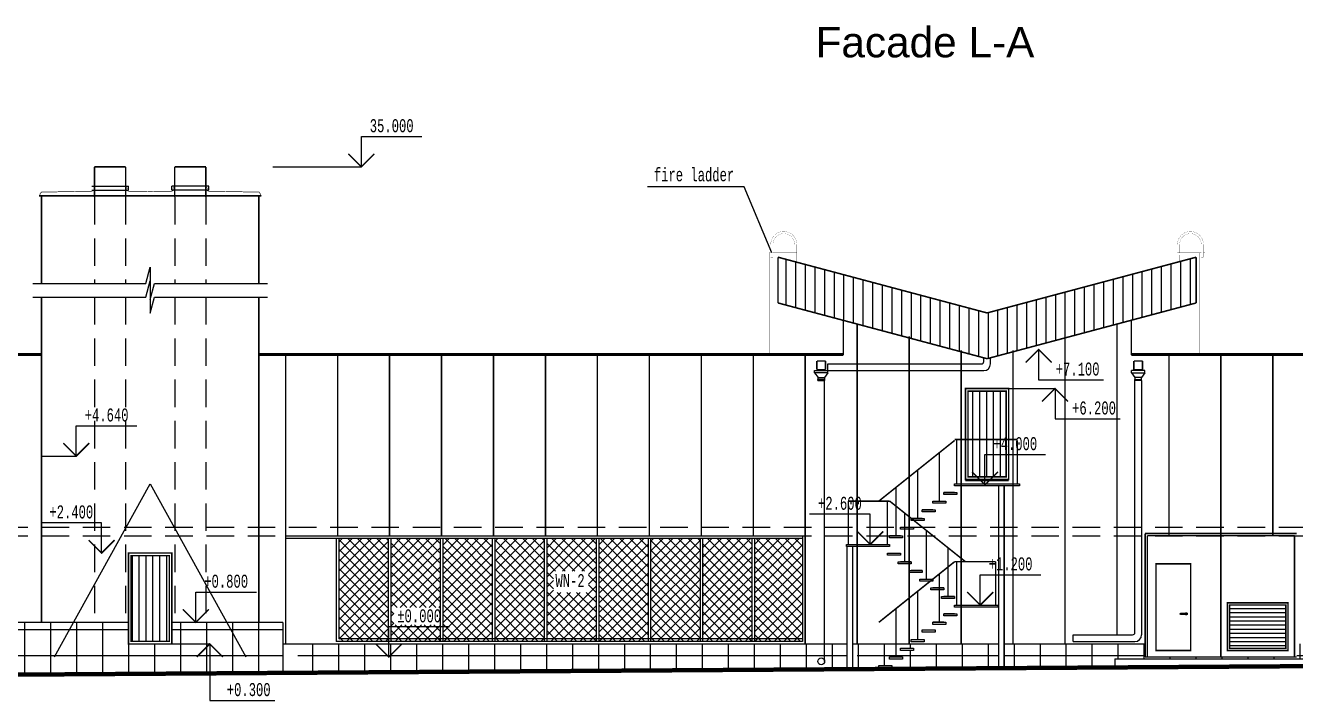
# Model space of a CAD drawing. Extents: x 419008 to 585152, y 366207 to 472224.
# Drawn here: x 436477 to 465812, y 456632 to 472224 of the extents above; entities that cross this region are included whole.
import ezdxf
from ezdxf.enums import TextEntityAlignment as Align

# ---------------------------------------------------------------- set-up
doc = ezdxf.new("R2010")
doc.units = 0
doc.header["$LTSCALE"] = 50
doc.linetypes.add('CONTINOUS', pattern=[16, 16, -1e-13])
doc.linetypes.add('DASHED', pattern=[19.05, 12.7, -6.35])
doc.layers.get('0').update_dxf_attribs({"linetype": 'CONTINUOUS'})
for name, color, linetype in [('base', 7, 'CONTINUOUS'), ('TEXT', 7, 'CONTINUOUS'), ('WALL', 5, 'CONTINUOUS')]:
    doc.layers.add(name, color=color, linetype=linetype)
doc.styles.add('ST_1', font='monotxt.shx', dxfattribs={"width": 0.65, "height": 300})
doc.styles.get("Standard").update_dxf_attribs({"font": 'monotxt.shx', "width": 0.65, "height": 300})
doc.styles.add('ст1', font='arial.ttf', dxfattribs={"height": 1000})
pattern_1 = [(0, (-326081.9, 53272.8), (0, 599.9988), []), (90, (-326081.9, 53272.8), (-599.9988, 4e-14), [])]

# ---------------------------------------------------------------- blocks, each defined once
blk = doc.blocks.new('o_1')
at = {"linetype": 'Continuous'}
for p, q in [((0, 7), (14, 7)), ((0, 0), (0, 7))]:
    blk.add_line(p, q, dxfattribs=at)
at = {"color": 7, "linetype": 'Continuous', "const_width": 0.35}
blk.add_lwpolyline([(-3, 3), (0, 0), (3, 3)], dxfattribs=at)
blk = doc.blocks.new('o_3')
at = {"linetype": 'Continuous'}
for p, q in [((0, 0), (0, -7)), ((0, -7), (15, -7))]:
    blk.add_line(p, q, dxfattribs=at)
at = {"color": 7, "linetype": 'Continuous', "const_width": 0.35}
blk.add_lwpolyline([(-3, -3), (0, 0), (3, -3)], dxfattribs=at)
blk = doc.blocks.new('A$C7F3A6804')
at = {"layer": 'WALL', "color": 255, "ltscale": 15}
blk.add_lwpolyline([(-183, -85), (-57, -85, 0.414214), (-45, -73), (-45, -72, 0.414214), (-57, -60), (-183, -60, 0.414214), (-195, -72), (-195, -73, 0.414214)], format="xyb", close=True, dxfattribs=at)
blk.add_arc((-183, -73), 25, 30, 330, dxfattribs=at)

msp = doc.modelspace()

# ---------------------------------------------------------------- hatches: boundary and pattern name
at = {"linetype": 'CONTINOUS'}
h = msp.add_hatch(dxfattribs=at)
h.set_pattern_fill('AR-CONC', color=256, style=0)
h.set_pattern_definition([(130, (443831.06, 466388.217), (-7.172602, -0.6275213), [0.75, -8.25]), (185, (443831.06, 466388.217), (1.387513, 7.521921), [0.6, -6.6]), (79.5486, (443830.462, 466388.165), (-5.785094, 6.894395), [0.637402, -7.011421]), (133.8158, (443831.06, 466390.217), (-10.67241, -1.65519), [1.125, -12.375]), (83.3644, (443830.171, 466390.079), (-9.346627, 9.741179), [0.956103, -10.51713]), (188.8158, (443831.06, 466390.217), (-9.34662, 9.741186), [0.9, -9.9]), (159, (443830.06, 466389.717), (-5.9690705, -4.026189), [0.75, -8.25]), (214, (443830.06, 466389.717), (-2.433153, 7.2515), [0.6, -6.6]), (108.5486, (443829.5625, 466389.3816), (-8.402226, 3.225305), [0.637402, -7.011421]), (142.5, (443831.06, 466388.2172), (-0.1215986, 3.3289385), [0, -6.52, 0, -6.7, 0, -6.625]), (172.5, (443831.06, 466388.217), (-2.6306954, 3.9441171), [0, -3.82, 0, -6.37, 0, -2.525]), (212.5, (443833.29, 466388.2172), (-5.3382244, -0.2255487), [0, -2.5, 0, -7.8, 0, -10.35]), (222.5, (443834.29, 466388.217), (-5.8318617, 1.00105), [0, -3.25, 0, -5.18, 0, -7.35])])
h.paths.add_polyline_path([(438792.8, 468512.6), (438806.3, 468512.6), (438806.3, 468421), (438792.8, 468421)])
h = msp.add_hatch(dxfattribs=at)
h.set_pattern_fill('AR-CONC', color=256, style=0)
h.set_pattern_definition([(50, (434885.587, 466388.217), (7.172602, -0.6275213), [0.75, -8.25]), (355, (434885.587, 466388.217), (-1.387513, 7.521921), [0.6, -6.6]), (100.4514, (434886.185, 466388.165), (5.785094, 6.894395), [0.637402, -7.011421]), (46.1842, (434885.587, 466390.217), (10.67241, -1.65519), [1.125, -12.375]), (96.6356, (434886.477, 466390.079), (9.346627, 9.741179), [0.956103, -10.51713]), (351.1842, (434885.587, 466390.217), (9.34662, 9.741186), [0.9, -9.9]), (21, (434886.587, 466389.717), (5.9690705, -4.026189), [0.75, -8.25]), (326, (434886.587, 466389.717), (2.433153, 7.2515), [0.6, -6.6]), (71.4514, (434887.0846, 466389.3816), (8.402226, 3.225305), [0.637402, -7.011421]), (37.5, (434885.5872, 466388.2172), (0.1215986, 3.3289385), [0, -6.52, 0, -6.7, 0, -6.625]), (7.5, (434885.587, 466388.217), (2.6306954, 3.9441171), [0, -3.82, 0, -6.37, 0, -2.525]), (327.5, (434883.3572, 466388.2172), (5.3382244, -0.2255487), [0, -2.5, 0, -7.8, 0, -10.35]), (317.5, (434882.357, 466388.217), (5.8318617, 1.00105), [0, -3.25, 0, -5.18, 0, -7.35])])
h.paths.add_polyline_path([(439923.9, 468512.6), (439910.3, 468512.6), (439910.3, 468421), (439923.9, 468421)])
h = msp.add_hatch(dxfattribs=at)
h.set_pattern_fill('AR-CONC', color=256, style=0)
h.set_pattern_definition([(130, (445684.06, 466388.217), (-7.172602, -0.6275213), [0.75, -8.25]), (185, (445684.06, 466388.217), (1.387513, 7.521921), [0.6, -6.6]), (79.5486, (445683.462, 466388.165), (-5.785094, 6.894395), [0.637402, -7.011421]), (133.8158, (445684.06, 466390.217), (-10.67241, -1.65519), [1.125, -12.375]), (83.3644, (445683.171, 466390.079), (-9.346627, 9.741179), [0.956103, -10.51713]), (188.8158, (445684.06, 466390.217), (-9.34662, 9.741186), [0.9, -9.9]), (159, (445683.06, 466389.717), (-5.9690705, -4.026189), [0.75, -8.25]), (214, (445683.06, 466389.717), (-2.433153, 7.2515), [0.6, -6.6]), (108.5486, (445682.5625, 466389.3816), (-8.402226, 3.225305), [0.637402, -7.011421]), (142.5, (445684.06, 466388.2172), (-0.1215986, 3.3289385), [0, -6.52, 0, -6.7, 0, -6.625]), (172.5, (445684.06, 466388.217), (-2.6306954, 3.9441171), [0, -3.82, 0, -6.37, 0, -2.525]), (212.5, (445686.29, 466388.2172), (-5.3382244, -0.2255487), [0, -2.5, 0, -7.8, 0, -10.35]), (222.5, (445687.29, 466388.217), (-5.8318617, 1.00105), [0, -3.25, 0, -5.18, 0, -7.35])])
h.paths.add_polyline_path([(440645.8, 468512.6), (440659.3, 468512.6), (440659.3, 468421), (440645.8, 468421)])
at = {"layer": 'WALL'}
h = msp.add_hatch(dxfattribs=at)
h.set_pattern_fill('LINE', scale=70, angle=90, style=0)
h.set_pattern_definition([(90, (255356.85, 424450.68), (-222.25, 1e-14), [])])
h.paths.add_polyline_path([(458686.8, 465584.1), (453856.8, 466872.1), (453856.8, 465815.4), (458686.8, 464527.4)])
h.paths.add_polyline_path([(463516.8, 465815.4), (463516.8, 466872.1), (458686.8, 465584.1), (458686.8, 464527.4)])
h = msp.add_hatch(dxfattribs=at)
h.set_pattern_fill('ANSI31', color=255, scale=50, angle=45, style=0)
h.set_pattern_definition([(90, (249286.85, 443996.6), (-158.75, 1e-14), [])])
h.paths.add_polyline_path([(459126.8, 463779.3), (458246.8, 463779.3), (458246.8, 462663.3), (459126.8, 462663.3)])
h.paths.add_polyline_path([(459126.8, 462663.3), (458246.8, 462663.3), (458246.8, 461799.3), (458637.6, 461799.3), (458637.6, 462339.3), (459126.8, 462339.3)])
h.paths.add_polyline_path([(459126.8, 462339.3), (458637.6, 462339.3), (458637.6, 461799.3), (459126.8, 461799.3)])
h.paths.add_polyline_path([(458710.1, 462364.3), (459965.1, 462364.3), (459965.1, 462814.3), (458710.1, 462814.3)], flags=9)
at = {"layer": 'WALL', "true_color": 0x3d3d3d}
h = msp.add_hatch(dxfattribs=at)
h.set_pattern_fill('ANSI37', color=250, scale=50, style=0)
h.set_pattern_definition([(45, (-4030.97, 92468.83), (-112.2532, 112.2532), []), (135, (-4030.97, 92468.83), (-112.2532, -112.2532), [])])
h.paths.add_polyline_path([(447256.8, 460379.3), (446116.8, 460379.3), (446116.8, 457999.3), (447256.8, 457999.3)])
h.paths.add_polyline_path([(444856.8, 460379.3), (443716.8, 460379.3), (443716.8, 457999.3), (444856.8, 457999.3)])
h.paths.add_polyline_path([(448456.8, 460379.3), (447316.8, 460379.3), (447316.8, 457999.3), (448456.8, 457999.3)])
h.paths.add_polyline_path([(450856.8, 460379.3), (449716.8, 460379.3), (449716.8, 457999.3), (450856.8, 457999.3)])
h.paths.add_polyline_path([(452056.8, 460379.3), (450916.8, 460379.3), (450916.8, 457999.3), (452056.8, 457999.3)])
h.paths.add_polyline_path([(453256.8, 460379.3), (452116.8, 460379.3), (452116.8, 457999.3), (453256.8, 457999.3)])
h.paths.add_polyline_path([(444985.3, 458785.6), (446056.8, 458785.6), (446056.8, 460379.3), (444916.8, 460379.3), (444916.8, 457999.3), (446056.8, 457999.3), (446056.8, 458381.7), (444985.3, 458381.7)])
h.paths.add_polyline_path([(449656.8, 457999.3), (448516.8, 457999.3), (448516.8, 460379.3), (449656.8, 460379.3)])
h.paths.add_polyline_path([(449480.7, 459619), (448670.3, 459619), (448670.3, 459130.3), (449480.7, 459130.3)], flags=16)
h.paths.add_polyline_path([(454426.8, 460379.3), (453316.8, 460379.3), (453316.8, 457999.3), (454426.8, 457999.3)])
at = {"layer": 'WALL'}
h = msp.add_hatch(dxfattribs=at)
h.set_pattern_fill('ANSI31', color=255, scale=50, angle=45, style=0)
h.set_pattern_definition([(90, (258289.25, 441552.81), (-158.75, 1e-14), [])])
h.paths.add_polyline_path([(439799.2, 459979.3), (438919.2, 459979.3), (438919.2, 457999.3), (439799.2, 457999.3)])
h = msp.add_hatch(dxfattribs=at)
h.set_pattern_fill('ANSI31', color=255, scale=30, angle=135, style=0)
h.set_pattern_definition([(7e-15, (1136685.5, 34992.1), (2e-14, -95.25), [])])
h.paths.add_polyline_path([(464286.8, 458841.3), (465586.8, 458841.3), (465586.8, 457839.3), (464286.8, 457839.3)])
h = msp.add_hatch(dxfattribs=at)
h.set_pattern_fill('NET', color=5, scale=188.976, style=0)
h.set_pattern_definition([(0, (-245731.9, 53272.8), (0, 599.9988), []), (90, (-245731.9, 53272.8), (-599.9988, 4e-14), [])])
h.paths.add_polyline_path([(427286.8, 457939.3), (425149.1, 457939.3), (425149.1, 457845, -1), (425304.1, 457845, -1), (425149.1, 457845), (425149.1, 457939.3), (424766.8, 457939.3), (424766.8, 457155.4), (427286.8, 457172)])
h.paths.add_polyline_path([(424766.8, 457939.3), (424416.8, 457939.3), (424416.8, 457153.1), (424766.8, 457155.4)])
h.paths.add_polyline_path([(431731.4, 457939.3), (430856.8, 457939.3), (429858.8, 457939.3), (429858.8, 458439.3), (427286.8, 458439.3), (427286.8, 457172), (431733.4, 457201.3), (431733.4, 457937.3)])
h.paths.add_polyline_path([(430858.8, 458439.3), (430858.8, 457939.3), (431733.4, 457939.3), (431733.4, 457201.3), (433426.4, 457212.4), (433426.4, 458439.3)])
h.paths.add_polyline_path([(440733.8, 457939.3), (439859.2, 457939.3), (438859.2, 457939.3), (438859.2, 458439.3), (436286.8, 458439.3), (436286.8, 457231.3), (440733.8, 457260.5)])
h.paths.add_polyline_path([(442426.8, 458439.3), (439859.2, 458439.3), (439859.2, 457939.3), (440733.8, 457939.3), (440733.8, 457260.5), (442426.8, 457271.7)])
h = msp.add_hatch(dxfattribs=at)
h.set_pattern_fill('NET', color=256, scale=188.976, style=0)
h.set_pattern_definition(pattern_1)
h.paths.add_polyline_path([(448766.8, 457939.3), (445171.2, 457939.3), (444871.2, 457639.3), (444571.2, 457939.3), (442766.8, 457939.3), (442766.8, 457285.1), (448766.8, 457327.9)])
h.paths.add_polyline_path([(445171.2, 457939.3), (444871.2, 457939.3), (444871.2, 457639.3)], flags=16)
h.paths.add_polyline_path([(444871.2, 457939.3), (444571.2, 457939.3), (444871.2, 457639.3)], flags=17)
h.paths.add_polyline_path([(450136.3, 457939.3), (448766.8, 457939.3), (448766.8, 457327.9), (450281.2, 457338.7)])
h.paths.add_polyline_path([(454766.8, 457939.3), (450136.3, 457939.3), (450281.2, 457338.7), (454766.8, 457370.7)])
h.paths.add_polyline_path([(454779.1, 457939.3), (454779.1, 457538.2, -1), (454934.1, 457538.2, -1), (454779.1, 457538.2), (454779.1, 457939.3), (454766.8, 457939.3), (454766.8, 457370.7), (455452.8, 457375.5), (455452.8, 457939.3)])
h = msp.add_hatch(dxfattribs=at)
h.set_pattern_fill('NET', color=256, scale=188.976, style=0)
h.set_pattern_definition(pattern_1)
h.paths.add_polyline_path([(456436.8, 457639.3), (456586.8, 457639.3), (456586.8, 457939.3), (455686.8, 457939.3), (455686.8, 457377.2), (456186.8, 457380.8), (456186.8, 457439.3), (456486.8, 457439.3), (456486.8, 457382.9), (458952.8, 457400.5), (458952.8, 457939.3), (456586.8, 457939.3), (456586.8, 457639.3), (456736.8, 457639.3), (456736.8, 457589.3), (456436.8, 457589.3)])
h.paths.add_polyline_path([(456686.8, 457789.3), (456686.8, 457839.3), (456986.8, 457839.3), (456986.8, 457789.3)], flags=16)
h.paths.add_polyline_path([(461686.8, 457939.3), (459080.8, 457939.3), (459080.8, 457401.4), (461686.8, 457420)])
h.paths.add_polyline_path([(462336.8, 457939.3), (461686.8, 457939.3), (461686.8, 457599.3), (486536.8, 457599.3), (486536.8, 457939.3), (486366.5, 457939.3), (486366.5, 457833.4, -1), (486521.5, 457833.4, -1), (486366.5, 457833.4), (486366.5, 457939.3), (486186.8, 457939.3), (486186.8, 457639.3), (482686.8, 457639.3), (482686.8, 457939.3), (481316.8, 457939.3), (481316.8, 457639.3), (480016.8, 457639.3), (480016.8, 457939.3), (477086.8, 457939.3), (477086.8, 457639.3), (475786.8, 457639.3), (475786.8, 457939.3), (472736.8, 457939.3), (472736.8, 457639.3), (471036.8, 457639.3), (471036.8, 457939.3), (468556.8, 457939.3), (468556.8, 457639.3), (467256.8, 457639.3), (467256.8, 457939.3), (465836.8, 457939.3), (465836.8, 457639.3), (462336.8, 457639.3)])

# ---------------------------------------------------------------- linework, layer by layer
at = {"linetype": 'CONTINOUS', "const_width": 15}
for points in [[(438057.3, 468512.6), (438057.3, 468421), (438012.6, 468396.4), (436846.2, 468373.7), (436813.1, 468329.4), (436813.1, 468298.7), (436789.5, 468289.3)], [(438806.3, 468512.6), (438806.3, 468421), (438851, 468396.4), (439359.2, 468387.6)], [(439910.3, 468512.6), (439910.3, 468421), (439865.6, 468396.4), (439359.2, 468387.6)], [(440659.3, 468512.6), (440659.3, 468421), (440704, 468396.4), (441872.2, 468373.7), (441905.3, 468329.4), (441905.3, 468298.7), (441928.9, 468289.3)]]:
    msp.add_lwpolyline(points, dxfattribs=at)
at = {"linetype": 'CONTINOUS', "const_width": 7, "elevation": -60.3}
for points in [[(438806.3, 468512.6), (438806.3, 468421)], [(439910.3, 468512.6), (439910.3, 468421)], [(440659.3, 468512.6), (440659.3, 468421)]]:
    msp.add_lwpolyline(points, dxfattribs=at)
at = {"color": 7, "linetype": 'Continuous'}
for points, const_width in [([(453740.4, 467165.8), (453740.4, 467053.4)], 3.54), ([(453740.4, 467053.4), (453740.4, 466872.6)], 3.54), ([(463633.3, 467165.8), (463633.3, 467053.4)], 3.54), ([(463633.3, 467053.4), (463633.3, 466872.6)], 3.54), ([(453655.2, 466972.6), (453689.8, 466972.6)], 3.54), ([(453655.2, 466972.6), (453655.2, 464639.3)], 3.54), ([(453740.4, 466972.6), (453775.2, 466972.6)], 3.54), ([(453775.2, 466972.6), (454291.8, 466972.6)], 3.54), ([(453775.2, 466972.6), (453775.2, 464639.3)], 3.54), ([(453775.2, 466922.1), (454291.8, 466922.1)], 3.54), ([(463598.4, 466972.6), (463081.8, 466972.6)], 3.54), ([(463598.4, 466922.1), (463081.8, 466922.1)], 3.54), ([(463633.3, 466972.6), (463598.4, 466972.6)], 3.54), ([(463598.4, 466972.6), (463598.4, 464639.3)], 3.54), ([(463718.4, 466972.6), (463683.8, 466972.6)], 3.54), ([(463718.4, 466972.6), (463718.4, 464639.3)], 3.54), ([(440433.8, 457639.3), (440733.8, 457939.3), (441033.8, 457639.3)], 35)]:
    msp.add_lwpolyline(points, dxfattribs=dict(at, const_width=const_width))
at = {"layer": 'base', "linetype": 'Continuous'}
for p, q in [((438007.3, 468512.6, -60.3), (438856.3, 468512.6, -60.3)), ((438856.3, 468421, -60.3), (438856.3, 468512.6, -60.3)), ((440709.3, 468512.6, -60.3), (439860.3, 468512.6, -60.3)), ((439860.3, 468421, -60.3), (439860.3, 468512.6, -60.3)), ((440709.3, 468421, -60.3), (440709.3, 468512.6, -60.3)), ((438007.3, 468421, -60.3), (438856.3, 468421, -60.3)), ((440709.3, 468421, -60.3), (439860.3, 468421, -60.3))]:
    msp.add_line(p, q, dxfattribs=at)
at = {"layer": 'base', "linetype": 'Continuous', "const_width": 4, "elevation": -60.3}
for points in [[(438806.3, 468512.6), (438806.3, 468442.9)], [(439910.3, 468512.6), (439910.3, 468442.9)], [(440659.3, 468512.6), (440659.3, 468442.9)], [(438837.4, 468464.1), (438821.3, 468464.1)], [(438829.4, 468473.6), (438829.4, 468455.5)], [(439879.2, 468464.1), (439895.3, 468464.1)], [(439887.3, 468473.6), (439887.3, 468455.5)], [(440690.4, 468464.1), (440674.3, 468464.1)], [(440682.4, 468473.6), (440682.4, 468455.5)]]:
    msp.add_lwpolyline(points, dxfattribs=at)
at = {"layer": 'base', "color": 5, "linetype": 'Continuous'}
for points in [[(454290.4, 467165.8, 3.5, 3.5, 1), (453690.4, 467165.8, 3.5, 3.5, 1)], [(463083.3, 467165.8, 3.5, 3.5, -1), (463683.3, 467165.8, 3.5, 3.5, -1)]]:
    msp.add_lwpolyline(points, format="xyseb", dxfattribs=at)
at = {"layer": 'base', "color": 5, "linetype": 'Continuous', "const_width": 3.5}
for points in [[(454240.4, 467165.8, 1), (453740.4, 467165.8, 1)], [(463133.3, 467165.8, -1), (463633.3, 467165.8, -1)]]:
    msp.add_lwpolyline(points, format="xyb", dxfattribs=at)
at = {"layer": 'base', "color": 5, "linetype": 'Continuous'}
for points, const_width in [([(453689.8, 467165.8), (453689.8, 466872.6)], 3.54), ([(453740.4, 467165.8), (453740.4, 467074.7)], 3.54), ([(453740.4, 467053.4), (453740.4, 466972.6)], 3.54), ([(454241.3, 467165.8), (454241.3, 467053.4)], 3.54), ([(454241.3, 467053.4), (454241.3, 466972.6)], 3.54), ([(454291.8, 467165.8), (454291.8, 467053.4)], 3.54), ([(454291.8, 467053.4), (454291.8, 466756.1)], 3.54), ([(463081.8, 467165.8), (463081.8, 467053.4)], 3.54), ([(463081.8, 467053.4), (463081.8, 466756.1)], 3.54), ([(463132.3, 467165.8), (463132.3, 467053.4)], 3.54), ([(463132.3, 467053.4), (463132.3, 466972.6)], 3.54), ([(463633.3, 467165.8), (463633.3, 467074.7)], 3.54), ([(463633.3, 467053.4), (463633.3, 466972.6)], 3.54), ([(463683.8, 467165.8), (463683.8, 466872.6)], 3.54), ([(453689.8, 466872.6), (453740.4, 466872.6)], 3.5), ([(454241.3, 466922.1), (454241.3, 466769.6)], 3.54), ([(463132.3, 466922.1), (463132.3, 466769.6)], 3.54), ([(463683.8, 466872.6), (463633.3, 466872.6)], 3.5)]:
    msp.add_lwpolyline(points, dxfattribs=dict(at, const_width=const_width))
at = {"layer": 'TEXT'}
for p, q in [((442187.9, 468958.2), (444236.1, 468958.2)), ((436849.2, 462278.2), (437651.9, 462278.2)), ((440733.8, 457939.3), (440733.8, 456632)), ((440733.8, 456632), (442233.8, 456632))]:
    msp.add_line(p, q, dxfattribs=at)
for points in [[(453718.3, 466970.9), (453076.3, 468492.9), (450844.3, 468492.9)], [(436649.2, 466266.6), (439259.2, 466266.6), (439359.2, 466639.8), (439359.2, 465893.4), (439459.2, 466266.6), (442069.2, 466266.6)], [(436649.2, 465949.8), (439259.2, 465949.8), (439359.2, 466323), (439359.2, 465576.6), (439459.2, 465949.8), (442069.2, 465949.8)]]:
    msp.add_lwpolyline(points, dxfattribs=at)
at = {"layer": 'WALL'}
for p, q in [((455009.2, 464252.8), (455009.2, 464406.8)), ((455010.2, 464406.8), (458554.3, 464406.8)), ((458609.3, 464461.8), (458609.3, 464558.5)), ((458764.3, 464406.8), (458764.3, 464558.5)), ((454703.4, 464199.3), (454703.4, 464251.8)), ((454703.4, 464199.3), (454782.3, 464095.3)), ((455010.2, 464199.3), (454703.4, 464199.3)), ((454704.4, 464252.8), (455009.2, 464252.8)), ((454782.3, 464050.8), (454782.3, 464095.4)), ((454782.3, 464095.4), (454930.3, 464095.4)), ((455010.2, 464199.3), (454931.3, 464095.3)), ((454931.3, 464094.4), (454931.3, 464050.8)), ((455009.2, 464252.8), (455010.2, 464251.8)), ((455010.2, 464199.3), (455010.2, 464251.8)), ((455010.2, 464251.8), (458609.3, 464251.8)), ((462024.6, 464252.8), (462023.6, 464251.8)), ((462023.6, 464199.3), (462023.6, 464251.8)), ((462023.6, 464199.3), (462330.4, 464199.3)), ((462023.6, 464199.3), (462102.5, 464095.3)), ((462329.4, 464252.8), (462024.6, 464252.8)), ((462102.5, 464094.4), (462102.5, 464050.8)), ((462251.5, 464095.4), (462103.5, 464095.4)), ((462330.4, 464199.3), (462251.5, 464095.3)), ((462251.5, 464050.8), (462251.5, 464095.4)), ((462329.4, 464252.8), (462330.4, 464251.8)), ((462330.4, 464199.3), (462330.4, 464251.8)), ((454936.6, 464050.8), (454777.1, 464050.8)), ((454777.1, 464026.2), (454777.1, 464050.8)), ((454777.1, 464026.2), (454936.6, 464026.2)), ((454934.5, 457538.2), (454934.5, 464026.2)), ((454936.6, 464026.2), (454936.6, 464050.8)), ((459186.8, 463839.3), (460256.7, 463839.3)), ((462097.3, 464026.2), (462097.3, 464050.8)), ((462097.3, 464050.8), (462256.8, 464050.8)), ((462256.8, 464026.2), (462097.3, 464026.2)), ((462099.3, 458198.8), (462099.3, 464026.2)), ((462254.7, 464026.2), (462254.7, 458150.2)), ((462256.8, 464026.2), (462256.8, 464050.8)), ((443656.8, 460379.3), (443656.8, 457999.3)), ((443716.8, 460379.3), (443716.8, 458059.3)), ((444856.8, 460379.3), (444856.8, 457999.3)), ((444916.8, 460379.3), (444916.8, 457999.3)), ((446056.8, 460379.3), (446056.8, 457999.3)), ((446116.8, 460379.3), (446116.8, 457999.3)), ((447256.8, 460379.3), (447256.8, 457999.3)), ((447316.8, 460379.3), (447316.8, 457999.3)), ((448456.8, 460379.3), (448456.8, 457999.3)), ((448516.8, 460379.3), (448516.8, 457999.3)), ((449656.8, 460379.3), (449656.8, 457999.3)), ((449716.8, 460379.3), (449716.8, 457999.3)), ((450856.8, 460379.3), (450856.8, 457999.3)), ((450916.8, 460379.3), (450916.8, 457999.3)), ((452056.8, 460379.3), (452056.8, 457999.3)), ((452116.8, 460379.3), (452116.8, 457999.3)), ((453256.8, 460379.3), (453256.8, 457999.3)), ((453316.8, 460379.3), (453316.8, 457999.3)), ((439859.2, 457939.3), (440733.8, 457939.3)), ((460677, 458150.2), (462044.7, 458150.2)), ((460677, 457995.2), (460677, 458150.2)), ((460677, 457995.2), (462099.7, 457995.2))]:
    msp.add_line(p, q, dxfattribs=at)
at = {"layer": 'WALL', "color": 7}
for p, q in [((457986.8, 461639.3), (457986.8, 462639.3)), ((459386.8, 461639.3), (459386.8, 462639.3)), ((457586.8, 461239.3), (457586.8, 462359.3)), ((457086.8, 460839.3), (457086.8, 461959.3)), ((456586.8, 460439.3), (456586.8, 461559.3)), ((455486.8, 460239.3), (455486.8, 461239.3)), ((456386.8, 460239.3), (456386.8, 461239.3)), ((456786.8, 459839.3), (456786.8, 460959.3)), ((457286.8, 459439.3), (457286.8, 460559.3)), ((457786.8, 459039.3), (457786.8, 460159.3)), ((457986.8, 458839.3), (457986.8, 459839.3)), ((458886.8, 458839.3), (458886.8, 459839.3)), ((457586.8, 458439.3), (457586.8, 459559.3)), ((457086.8, 458039.3), (457086.8, 459159.3)), ((456586.8, 457639.3), (456586.8, 458759.3))]:
    msp.add_line(p, q, dxfattribs=at)
at = {"layer": 'WALL', "color": 4}
for p, q in [((437149.2, 457639.3), (439359.2, 461639.3)), ((439359.2, 461639.3), (441569.2, 457639.3))]:
    msp.add_line(p, q, dxfattribs=at)
at = {"layer": 'WALL', "color": 2}
for p, q in [((457936.8, 461439.3), (457686.8, 461439.3)), ((457436.8, 461039.3), (457186.8, 461039.3)), ((457186.8, 460839.3), (456936.8, 460839.3)), ((456686.8, 460439.3), (456436.8, 460439.3)), ((456936.8, 459839.3), (456686.8, 459839.3)), ((457186.8, 459639.3), (456936.8, 459639.3)), ((457686.8, 459239.3), (457436.8, 459239.3)), ((457936.8, 459039.3), (457686.8, 459039.3)), ((457936.8, 458639.3), (457686.8, 458639.3)), ((457686.8, 458439.3), (457436.8, 458439.3)), ((461636.8, 457599.3), (461636.8, 457398.1)), ((461636.8, 457599.3), (486886.8, 457599.3))]:
    msp.add_line(p, q, dxfattribs=at)
at = {"layer": 'WALL', "color": 255, "const_width": 35, "elevation": -60.3}
for points in [[(438071.8, 468958.2), (438071.8, 468258.2)], [(438791.8, 468958.2), (438791.8, 468258.2)], [(439924.8, 468958.2), (439924.8, 468258.2)], [(440644.8, 468958.2), (440644.8, 468258.2)]]:
    msp.add_lwpolyline(points, dxfattribs=at)
at = {"layer": 'WALL', "color": 255, "const_width": 35}
for points in [[(438791.8, 468958.2), (438071.8, 468958.2)], [(440644.8, 468958.2), (439924.8, 468958.2)], [(458186.8, 463839.3), (458186.8, 461739.3)], [(459186.8, 463839.3), (459186.8, 461739.3)], [(457936.8, 462639.3), (456186.8, 461239.3)], [(457936.8, 462663.3), (459386.8, 462663.3)], [(458186.8, 461715.3), (459186.8, 461715.3)], [(456436.8, 461239.3), (455486.8, 461239.3)], [(456436.8, 461239.3), (458186.8, 459839.3)], [(462336.8, 460489.3), (462336.8, 457639.3)], [(462336.8, 460489.3), (465836.8, 460489.3)], [(462386.8, 460439.3), (462386.8, 457639.3)], [(462386.8, 460439.3), (465786.8, 460439.3)], [(464086.8, 457639.3), (464086.8, 460439.3)], [(465786.8, 460439.3), (465786.8, 457639.3)], [(457936.8, 459839.3), (456186.8, 458439.3)], [(457936.8, 459839.3), (458886.8, 459839.3)], [(465836.8, 457639.3), (462336.8, 457639.3)]]:
    msp.add_lwpolyline(points, dxfattribs=at)
at = {"layer": 'WALL', "const_width": 35}
for points in [[(436789.5, 468289.3), (441928.9, 468289.3)], [(436849.2, 466266.6), (436849.2, 468289.3)], [(441869.2, 466266.6), (441869.2, 468289.3)], [(453856.8, 466872.1), (453856.8, 465815.4)], [(453856.8, 466872.1), (458686.8, 465584.1)], [(463516.8, 466872.1), (458686.8, 465584.1)], [(463516.8, 466872.1), (463516.8, 465815.4)], [(436849.2, 458439.3), (436849.2, 465949.8)], [(441869.2, 458439.3), (441869.2, 465949.8)], [(453856.8, 465815.4), (458686.8, 464527.4)], [(463516.8, 465815.4), (458686.8, 464527.4)], [(455367, 464609.3), (455367, 465423.1)], [(455686.8, 465337.8), (455686.8, 457939.3)], [(461686.8, 465337.8), (461686.8, 458150.2)], [(462016.7, 464609.3), (462016.7, 465425.7)], [(456886.8, 465045.6), (456886.8, 457939.3)], [(460486.8, 465045.6), (460486.8, 457939.3)], [(458086.8, 464724.1), (458086.8, 457939.3)], [(458086.8, 464724.1), (458086.8, 463839.3)], [(459286.8, 464724.1), (459286.8, 457939.3)], [(459286.8, 464724.1), (459286.8, 463839.3)], [(436849.2, 464639.3), (432868.8, 464639.3)], [(436849.2, 464609.3), (432868.8, 464609.3)], [(455357, 464639.3), (441869.2, 464639.3)], [(455367, 464609.3), (441869.2, 464609.3)], [(442486.8, 464639.3), (442486.8, 457939.3)], [(443686.8, 464639.3), (443686.8, 460439.3)], [(444886.8, 464639.3), (444886.8, 460439.3)], [(446086.8, 464639.3), (446086.8, 460439.3)], [(447286.8, 464639.3), (447286.8, 460439.3)], [(448486.8, 464639.3), (448486.8, 460439.3)], [(449686.8, 464639.3), (449686.8, 460439.3)], [(450886.8, 464639.3), (450886.8, 460439.3)], [(452086.8, 464639.3), (452086.8, 460439.3)], [(453286.8, 464639.3), (453286.8, 460439.3)], [(454486.8, 464639.3), (454486.8, 457939.3)], [(454756.8, 464473.3), (454756.8, 464273.3)], [(454956.8, 464473.3), (454756.8, 464473.3)], [(454956.8, 464473.3), (454956.8, 464273.3)], [(486736.8, 464639.3), (462016.7, 464639.3)], [(486736.8, 464609.3), (462016.7, 464609.3)], [(462077, 464473.3), (462077, 464273.3)], [(462277, 464473.3), (462077, 464473.3)], [(462277, 464473.3), (462277, 464273.3)], [(454956.8, 464273.3), (454756.8, 464273.3)], [(462277, 464273.3), (462077, 464273.3)], [(458952.8, 461589.3), (458952.8, 457400.5)], [(459080.8, 461589.3), (459080.8, 457401.4)], [(455452.8, 460189.3), (455452.8, 457375.5)], [(455580.8, 460189.3), (455580.8, 457376.5)], [(438859.2, 458439.3), (436286.8, 458439.3)], [(442426.8, 458439.3), (439859.2, 458439.3)], [(442426.8, 458439.3), (442426.8, 457282.7)], [(455452.8, 457939.3), (442426.8, 457939.3)], [(458952.8, 457939.3), (455580.8, 457939.3)], [(462336.8, 457939.3), (459080.8, 457939.3)]]:
    msp.add_lwpolyline(points, dxfattribs=at)
at = {"layer": 'WALL', "color": 255, "linetype": 'DASHED', "elevation": -60.3}
for points in [[(438071.8, 468258.2), (438071.8, 466266.6)], [(438791.8, 468258.2), (438791.8, 466266.6)], [(439924.8, 468258.2), (439924.8, 466266.6)], [(440644.8, 468258.2), (440644.8, 466266.6)]]:
    msp.add_lwpolyline(points, dxfattribs=at)
at = {"layer": 'WALL', "color": 255, "linetype": 'DASHED'}
for points in [[(438071.8, 465949.8), (438071.8, 458359.3)], [(438791.8, 465949.8), (438791.8, 458359.3)], [(439924.8, 465949.8), (439924.8, 458359.3)], [(440644.8, 465949.8), (440644.8, 458359.3)]]:
    msp.add_lwpolyline(points, dxfattribs=at)
at = {"layer": 'WALL'}
for points in [[(462886.8, 464639.3, 35, 35, 0), (462886.8, 460439.3, 0, 0, 0)], [(464086.8, 464639.3, 35, 35, 0), (464086.8, 460439.3, 0, 0, 0)], [(465286.8, 464639.3, 35, 35, 0), (465286.8, 460439.3, 0, 0, 0)]]:
    msp.add_lwpolyline(points, format="xyseb", dxfattribs=at)
at = {"layer": 'WALL', "color": 255}
msp.add_lwpolyline([(458186.8, 463839.3, 35, 35, 0), (459186.8, 463839.3, 35, 35, 0)], format="xyseb", dxfattribs=at)
at = {"layer": 'WALL', "color": 255, "const_width": 35}
for points in [[(458186.8, 461739.3), (458186.8, 463839.3), (459186.8, 463839.3), (459186.8, 461739.3)], [(458246.8, 461799.3), (458246.8, 463779.3), (459126.8, 463779.3), (459126.8, 461799.3)], [(439859.2, 457939.3), (439859.2, 460039.3), (438859.2, 460039.3), (438859.2, 457939.3)], [(463388.8, 457789.3), (462586.8, 457789.3), (462586.8, 459789.3), (463388.8, 459789.3)], [(465636.8, 458891.3), (464236.8, 458891.3), (464236.8, 457789.3), (465636.8, 457789.3)], [(465586.8, 458841.3), (464286.8, 458841.3), (464286.8, 457839.3), (465586.8, 457839.3)]]:
    msp.add_lwpolyline(points, close=True, dxfattribs=at)
at = {"layer": 'WALL', "color": 255}
for points in [[(459436.8, 461589.3), (457936.8, 461589.3), (457936.8, 461639.3), (459436.8, 461639.3)], [(457736.8, 461189.3), (457436.8, 461189.3), (457436.8, 461239.3), (457736.8, 461239.3)], [(457986.8, 461389.3), (457686.8, 461389.3), (457686.8, 461439.3), (457986.8, 461439.3)], [(457486.8, 460989.3), (457186.8, 460989.3), (457186.8, 461039.3), (457486.8, 461039.3)], [(456986.8, 460589.3), (456686.8, 460589.3), (456686.8, 460639.3), (456986.8, 460639.3)], [(457236.8, 460789.3), (456936.8, 460789.3), (456936.8, 460839.3), (457236.8, 460839.3)], [(456736.8, 460389.3), (456436.8, 460389.3), (456436.8, 460439.3), (456736.8, 460439.3)], [(456436.8, 460189.3), (455436.8, 460189.3), (455436.8, 460239.3), (456436.8, 460239.3)], [(456686.8, 459989.3), (456386.8, 459989.3), (456386.8, 460039.3), (456686.8, 460039.3)], [(456936.8, 459789.3), (456636.8, 459789.3), (456636.8, 459839.3), (456936.8, 459839.3)], [(457186.8, 459589.3), (456886.8, 459589.3), (456886.8, 459639.3), (457186.8, 459639.3)], [(457436.8, 459389.3), (457136.8, 459389.3), (457136.8, 459439.3), (457436.8, 459439.3)], [(457686.8, 459189.3), (457386.8, 459189.3), (457386.8, 459239.3), (457686.8, 459239.3)], [(457936.8, 458989.3), (457636.8, 458989.3), (457636.8, 459039.3), (457936.8, 459039.3)], [(458936.8, 458789.3), (457936.8, 458789.3), (457936.8, 458839.3), (458936.8, 458839.3)], [(457986.8, 458589.3), (457686.8, 458589.3), (457686.8, 458639.3), (457986.8, 458639.3)], [(457486.8, 458213.3), (457186.8, 458213.3), (457186.8, 458263.3), (457486.8, 458263.3)], [(457736.8, 458389.3), (457436.8, 458389.3), (457436.8, 458439.3), (457736.8, 458439.3)], [(457236.8, 457989.3), (456936.8, 457989.3), (456936.8, 458039.3), (457236.8, 458039.3)], [(456736.8, 457589.3), (456436.8, 457589.3), (456436.8, 457639.3), (456736.8, 457639.3)], [(456986.8, 457789.3), (456686.8, 457789.3), (456686.8, 457839.3), (456986.8, 457839.3)], [(456486.8, 457389.3), (456186.8, 457389.3), (456186.8, 457439.3), (456486.8, 457439.3)]]:
    msp.add_lwpolyline(points, close=True, dxfattribs=at)
at = {"layer": 'WALL', "color": 30, "linetype": 'DASHED'}
for points in [[(424466.8, 460639.3), (486886.8, 460639.3)], [(424466.8, 460439.3), (486886.8, 460439.3)]]:
    msp.add_lwpolyline(points, dxfattribs=at)
at = {"layer": 'WALL'}
for points in [[(442486.8, 460439.3), (454426.8, 460439.3), (454426.8, 458059.3), (443716.8, 458059.3)], [(442486.8, 460379.3), (454426.8, 460379.3), (454426.8, 457999.3), (443656.8, 457999.3)]]:
    msp.add_lwpolyline(points, dxfattribs=at)
at = {"layer": 'WALL', "color": 255}
msp.add_lwpolyline([(439799.2, 457999.3, 35, 35, 0), (439799.2, 459979.3, 35, 35, 0), (438919.2, 459979.3, 35, 35, 0), (438919.2, 457999.3, 35, 35, 0)], format="xyseb", close=True, dxfattribs=at)
at = {"layer": 'WALL', "color": 7, "const_width": 100}
msp.add_lwpolyline([(422316.8, 457139.3), (490640.2, 457589)], dxfattribs=at)
at = {"layer": 'WALL', "color": 2}
msp.add_lwpolyline([(456686.8, 457639.3), (456436.8, 457639.3)], dxfattribs=at)
at = {"layer": 'WALL'}
msp.add_circle((454856.6, 457538.2), 77.5, dxfattribs=at)
for centre, radius in [((458554.3, 464461.8), 55), ((458609.3, 464406.8), 155), ((462044.7, 458205.2), 55), ((462099.7, 458150.2), 155)]:
    msp.add_arc(centre, radius, 270, 0, dxfattribs=at)

# ---------------------------------------------------------------- block references
at = {"layer": 'TEXT', "yscale": 100, "zscale": 100}
for name, p, xscale in [('o_1', (444236.1, 468958.2), 100), ('o_3', (459877.9, 464739.3), 100), ('o_3', (460256.7, 463839.3), 100), ('o_1', (437651.9, 462278.2), 100), ('o_1', (458637.6, 461615.3), 100), ('o_1', (455987.8, 460239.3), -100), ('o_1', (438236.6, 460039.3), -100), ('o_1', (458529.3, 458839.3), 100), ('o_1', (440413.5, 458439.3), 100), ('o_1', (444871.2, 457639.3), 100)]:
    msp.add_blockref(name, p, dxfattribs=dict(at, xscale=xscale))
at = {"layer": 'WALL', "color": 255, "xscale": -1}
msp.add_blockref('A$C7F3A6804', (463102.6, 458707.5), dxfattribs=at)

# ---------------------------------------------------------------- texts
at = {"layer": 'TEXT', "style": 'ст1'}
msp.add_text('Facade L-А', height=700, dxfattribs=at).set_placement((454724, 471487.2))
at = {"layer": 'TEXT', "width": 0.65}
for s, p in [('35.000', (444936.1, 469758.2)), ('+4.640', (438351.9, 463078.2)), ('+2.400', (437536.6, 460839.3))]:
    msp.add_text(s, height=300, dxfattribs=at).set_placement(p, align=Align.CENTER)
at = {"layer": 'TEXT', "style": 'ST_1', "width": 0.65}
for s, p in [('fire ladder', (451918.6, 468624.5)), ('+7.100', (460777.9, 464139.3)), ('+7.100', (460777.9, 464139.3)), ('+6.200', (461156.7, 463239.3)), ('+4.000', (459337.6, 462415.3)), ('+2.600', (455287.8, 461039.3)), ('+1.200', (459229.3, 459639.3)), ('+0.800', (441113.5, 459239.3)), ('%%p0.000', (445571.2, 458439.3)), ('+0.300', (441633.8, 456736.1))]:
    msp.add_text(s, height=300, dxfattribs=at).set_placement(p, align=Align.CENTER)
at = {"layer": 'TEXT', "insert": (448717.7, 459551.9), "char_height": 300, "width": 766.605, "attachment_point": 1}
msp.add_mtext('WN-2', dxfattribs=at)

doc.saveas('drawing.dxf')
